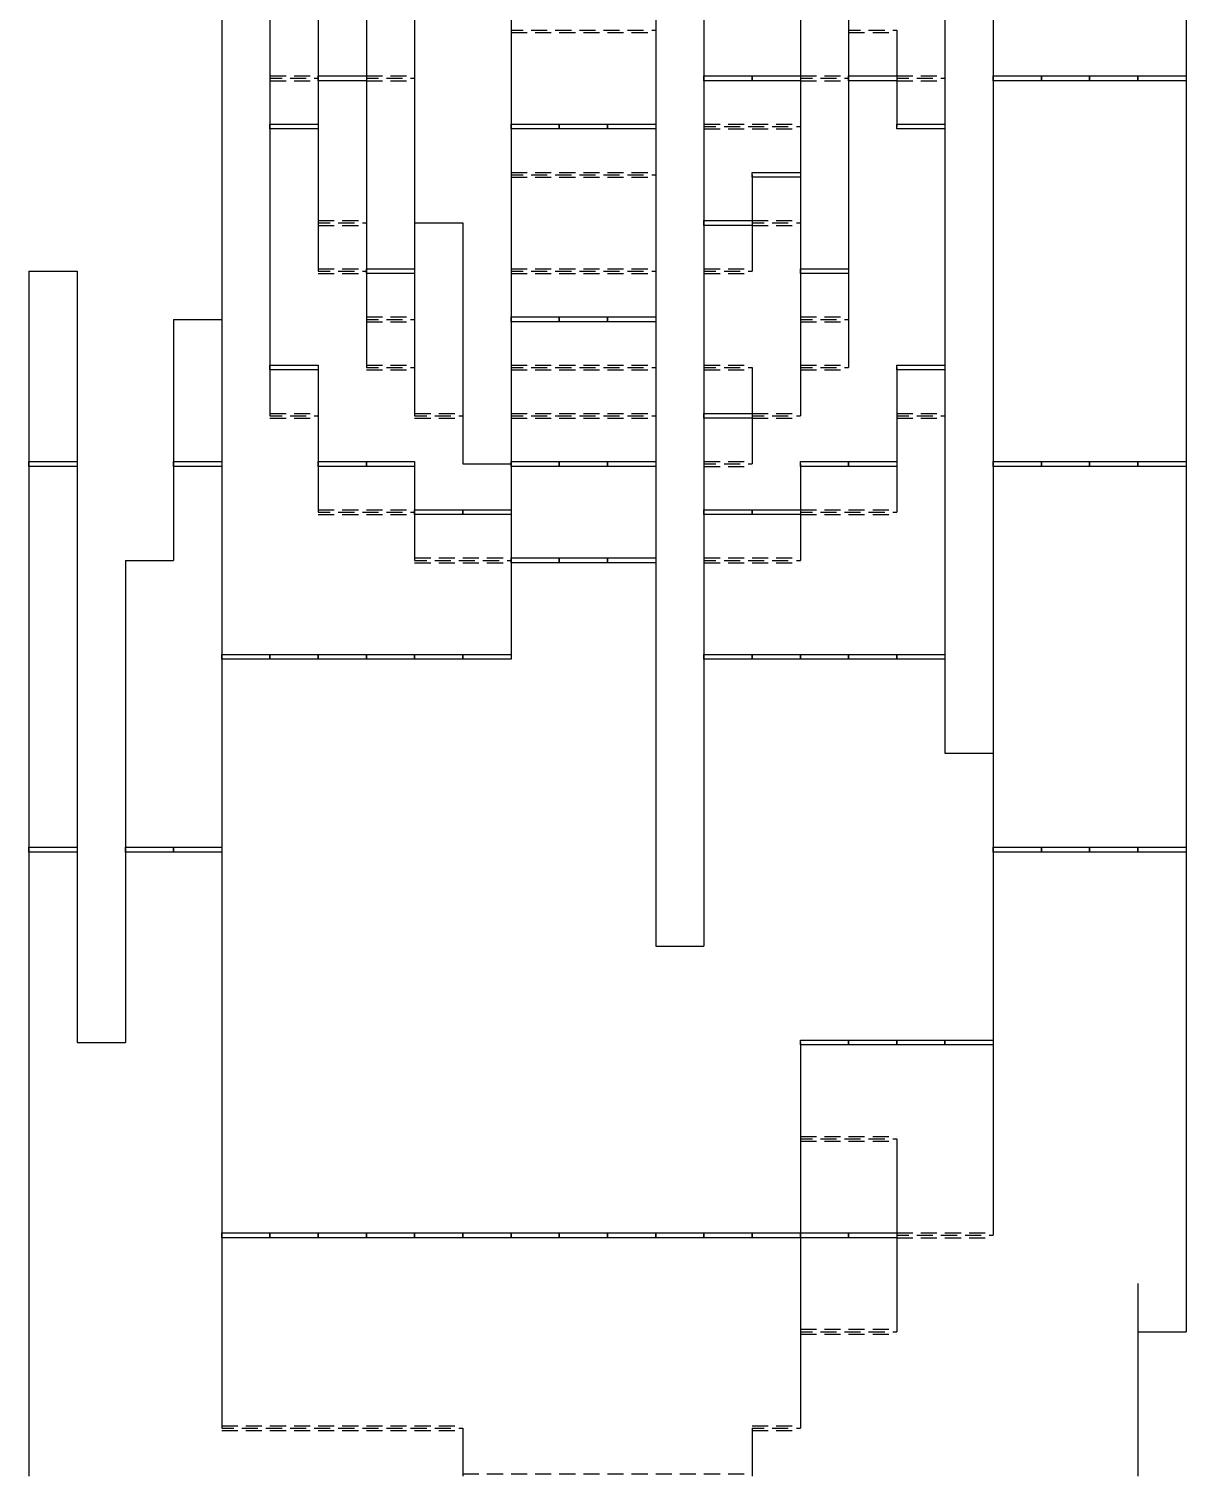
# Model space of a CAD drawing. Header units: millimetres. Extents: x 0 to 98, y 0 to 594.
# Drawn here: x 7 to 91.3, y 383.3 to 488.7 of the extents above; entities that cross this region are included whole.
import ezdxf

# ---------------------------------------------------------------- set-up
doc = ezdxf.new("R2010")
doc.units = ezdxf.units.MM
for name, color, linetype in [('CUT', 3, 'CONTINUOUS'), ('MOUNTAIN_FOLD', 1, 'CONTINUOUS'), ('VALLEY_FOLD', 5, 'CONTINUOUS')]:
    doc.layers.add(name, color=color, linetype=linetype)

msp = doc.modelspace()

# ---------------------------------------------------------------- linework, layer by layer
at = {"layer": 'CUT'}
for p, q in [((21.072, 492.096), (21.072, 488.584)), ((24.584, 492.096), (24.584, 488.584)), ((28.096, 492.096), (28.096, 488.584)), ((31.608, 492.096), (31.608, 488.584)), ((35.12, 492.096), (35.12, 488.584)), ((42.144, 492.096), (42.144, 488.584)), ((52.68, 492.096), (52.68, 488.584)), ((56.192, 492.096), (56.192, 488.584)), ((63.216, 492.096), (63.216, 488.584)), ((66.728, 492.096), (66.728, 488.584)), ((73.752, 492.096), (73.752, 488.584)), ((77.264, 492.096), (77.264, 488.584)), ((91.312, 492.096), (91.312, 488.584)), ((21.072, 488.584), (21.072, 485.072)), ((24.584, 488.584), (24.584, 485.072)), ((28.096, 488.584), (28.096, 485.072)), ((31.608, 488.584), (31.608, 485.072)), ((35.12, 488.584), (35.12, 485.072)), ((42.144, 488.584), (42.144, 485.072)), ((52.68, 488.584), (52.68, 485.072)), ((56.192, 488.584), (56.192, 485.072)), ((63.216, 488.584), (63.216, 485.072)), ((66.728, 488.584), (66.728, 485.072)), ((70.24, 488.584), (70.24, 485.072)), ((73.752, 488.584), (73.752, 485.072)), ((77.264, 488.584), (77.264, 485.072)), ((91.312, 488.584), (91.312, 485.072)), ((21.072, 485.072), (21.072, 481.56)), ((24.584, 485.072), (24.584, 481.56)), ((28.096, 485.072), (28.096, 481.56)), ((31.608, 485.072), (31.608, 481.56)), ((35.12, 485.072), (35.12, 481.56)), ((42.144, 485.072), (42.144, 481.56)), ((52.68, 485.072), (52.68, 481.56)), ((56.192, 485.072), (56.192, 481.56)), ((63.216, 485.072), (63.216, 481.56)), ((66.728, 485.072), (66.728, 481.56)), ((70.24, 485.072), (70.24, 481.56)), ((73.752, 485.072), (73.752, 481.56)), ((77.264, 485.072), (77.264, 481.56)), ((91.312, 485.072), (91.312, 481.56)), ((21.072, 481.56), (21.072, 478.048)), ((24.584, 481.56), (24.584, 478.048)), ((28.096, 481.56), (28.096, 478.048)), ((31.608, 481.56), (31.608, 478.048)), ((35.12, 481.56), (35.12, 478.048)), ((42.144, 481.56), (42.144, 478.048)), ((52.68, 481.56), (52.68, 478.048)), ((56.192, 481.56), (56.192, 478.048)), ((63.216, 481.56), (63.216, 478.048)), ((66.728, 481.56), (66.728, 478.048)), ((73.752, 481.56), (73.752, 478.048)), ((77.264, 481.56), (77.264, 478.048)), ((91.312, 481.56), (91.312, 478.048)), ((21.072, 478.048), (21.072, 474.536)), ((24.584, 478.048), (24.584, 474.536)), ((28.096, 478.048), (28.096, 474.536)), ((31.608, 478.048), (31.608, 474.536)), ((35.12, 478.048), (35.12, 474.536)), ((42.144, 478.048), (42.144, 474.536)), ((52.68, 478.048), (52.68, 474.536)), ((56.192, 478.048), (56.192, 474.536)), ((59.704, 478.048), (59.704, 474.536)), ((63.216, 478.048), (63.216, 474.536)), ((66.728, 478.048), (66.728, 474.536)), ((73.752, 478.048), (73.752, 474.536)), ((77.264, 478.048), (77.264, 474.536)), ((91.312, 478.048), (91.312, 474.536)), ((21.072, 474.536), (21.072, 471.024)), ((24.584, 474.536), (24.584, 471.024)), ((28.096, 474.536), (28.096, 471.024)), ((31.608, 474.536), (31.608, 471.024)), ((35.12, 474.536), (38.632, 474.536)), ((35.12, 474.536), (35.12, 471.024)), ((38.632, 474.536), (38.632, 471.024)), ((42.144, 474.536), (42.144, 471.024)), ((52.68, 474.536), (52.68, 471.024)), ((56.192, 474.536), (56.192, 471.024)), ((59.704, 474.536), (59.704, 471.024)), ((63.216, 474.536), (63.216, 471.024)), ((66.728, 474.536), (66.728, 471.024)), ((73.752, 474.536), (73.752, 471.024)), ((77.264, 474.536), (77.264, 471.024)), ((91.312, 474.536), (91.312, 471.024)), ((7.024, 471.024), (7.024, 467.512)), ((7.024, 471.024), (10.536, 471.024)), ((10.536, 471.024), (10.536, 467.512)), ((21.072, 471.024), (21.072, 467.512)), ((24.584, 471.024), (24.584, 467.512)), ((31.608, 471.024), (31.608, 467.512)), ((35.12, 471.024), (35.12, 467.512)), ((38.632, 471.024), (38.632, 467.512)), ((42.144, 471.024), (42.144, 467.512)), ((52.68, 471.024), (52.68, 467.512)), ((56.192, 471.024), (56.192, 467.512)), ((63.216, 471.024), (63.216, 467.512)), ((66.728, 471.024), (66.728, 467.512)), ((73.752, 471.024), (73.752, 467.512)), ((77.264, 471.024), (77.264, 467.512)), ((91.312, 471.024), (91.312, 467.512)), ((7.024, 467.512), (7.024, 464)), ((10.536, 467.512), (10.536, 464)), ((17.56, 467.512), (21.072, 467.512)), ((17.56, 467.512), (17.56, 464)), ((21.072, 467.512), (21.072, 464)), ((24.584, 467.512), (24.584, 464)), ((31.608, 467.512), (31.608, 464)), ((35.12, 467.512), (35.12, 464)), ((38.632, 467.512), (38.632, 464)), ((42.144, 467.512), (42.144, 464)), ((52.68, 467.512), (52.68, 464)), ((56.192, 467.512), (56.192, 464)), ((63.216, 467.512), (63.216, 464)), ((66.728, 467.512), (66.728, 464)), ((73.752, 467.512), (73.752, 464)), ((77.264, 467.512), (77.264, 464)), ((91.312, 467.512), (91.312, 464)), ((7.024, 464), (7.024, 460.488)), ((10.536, 464), (10.536, 460.488)), ((17.56, 464), (17.56, 460.488)), ((21.072, 464), (21.072, 460.488)), ((24.584, 464), (24.584, 460.488)), ((28.096, 464), (28.096, 460.488)), ((35.12, 464), (35.12, 460.488)), ((38.632, 464), (38.632, 460.488)), ((42.144, 464), (42.144, 460.488)), ((52.68, 464), (52.68, 460.488)), ((56.192, 464), (56.192, 460.488)), ((59.704, 464), (59.704, 460.488)), ((63.216, 464), (63.216, 460.488)), ((70.24, 464), (70.24, 460.488)), ((73.752, 464), (73.752, 460.488)), ((77.264, 464), (77.264, 460.488)), ((91.312, 464), (91.312, 460.488)), ((7.024, 460.488), (7.024, 456.976)), ((10.536, 460.488), (10.536, 456.976)), ((17.56, 460.488), (17.56, 456.976)), ((21.072, 460.488), (21.072, 456.976)), ((28.096, 460.488), (28.096, 456.976)), ((38.632, 460.488), (38.632, 456.976)), ((42.144, 460.488), (42.144, 456.976)), ((52.68, 460.488), (52.68, 456.976)), ((56.192, 460.488), (56.192, 456.976)), ((59.704, 460.488), (59.704, 456.976)), ((70.24, 460.488), (70.24, 456.976)), ((73.752, 460.488), (73.752, 456.976)), ((77.264, 460.488), (77.264, 456.976)), ((91.312, 460.488), (91.312, 456.976)), ((7.024, 456.976), (7.024, 453.464)), ((10.536, 456.976), (10.536, 453.464)), ((17.56, 456.976), (17.56, 453.464)), ((21.072, 456.976), (21.072, 453.464)), ((28.096, 456.976), (28.096, 453.464)), ((35.12, 456.976), (35.12, 453.464)), ((38.632, 456.976), (42.144, 456.976)), ((42.144, 456.976), (42.144, 453.464)), ((52.68, 456.976), (52.68, 453.464)), ((56.192, 456.976), (56.192, 453.464)), ((63.216, 456.976), (63.216, 453.464)), ((70.24, 456.976), (70.24, 453.464)), ((73.752, 456.976), (73.752, 453.464)), ((77.264, 456.976), (77.264, 453.464)), ((91.312, 456.976), (91.312, 453.464)), ((7.024, 453.464), (7.024, 449.952)), ((10.536, 453.464), (10.536, 449.952)), ((17.56, 453.464), (17.56, 449.952)), ((21.072, 453.464), (21.072, 449.952)), ((35.12, 453.464), (35.12, 449.952)), ((42.144, 453.464), (42.144, 449.952)), ((52.68, 453.464), (52.68, 449.952)), ((56.192, 453.464), (56.192, 449.952)), ((63.216, 453.464), (63.216, 449.952)), ((73.752, 453.464), (73.752, 449.952)), ((77.264, 453.464), (77.264, 449.952)), ((91.312, 453.464), (91.312, 449.952)), ((7.024, 449.952), (7.024, 446.44)), ((10.536, 449.952), (10.536, 446.44)), ((14.048, 449.952), (17.56, 449.952)), ((14.048, 449.952), (14.048, 446.44)), ((21.072, 449.952), (21.072, 446.44)), ((42.144, 449.952), (42.144, 446.44)), ((52.68, 449.952), (52.68, 446.44)), ((56.192, 449.952), (56.192, 446.44)), ((73.752, 449.952), (73.752, 446.44)), ((77.264, 449.952), (77.264, 446.44)), ((91.312, 449.952), (91.312, 446.44)), ((7.024, 446.44), (7.024, 442.928)), ((10.536, 446.44), (10.536, 442.928)), ((14.048, 446.44), (14.048, 442.928)), ((21.072, 446.44), (21.072, 442.928)), ((42.144, 446.44), (42.144, 442.928)), ((52.68, 446.44), (52.68, 442.928)), ((56.192, 446.44), (56.192, 442.928)), ((73.752, 446.44), (73.752, 442.928)), ((77.264, 446.44), (77.264, 442.928)), ((91.312, 446.44), (91.312, 442.928)), ((7.024, 442.928), (7.024, 439.416)), ((10.536, 442.928), (10.536, 439.416)), ((14.048, 442.928), (14.048, 439.416)), ((21.072, 442.928), (21.072, 439.416)), ((52.68, 442.928), (52.68, 439.416)), ((56.192, 442.928), (56.192, 439.416)), ((73.752, 442.928), (73.752, 439.416)), ((77.264, 442.928), (77.264, 439.416)), ((91.312, 442.928), (91.312, 439.416)), ((7.024, 439.416), (7.024, 435.904)), ((10.536, 439.416), (10.536, 435.904)), ((14.048, 439.416), (14.048, 435.904)), ((21.072, 439.416), (21.072, 435.904)), ((52.68, 439.416), (52.68, 435.904)), ((56.192, 439.416), (56.192, 435.904)), ((73.752, 439.416), (73.752, 435.904)), ((77.264, 439.416), (77.264, 435.904)), ((91.312, 439.416), (91.312, 435.904)), ((7.024, 435.904), (7.024, 432.392)), ((10.536, 435.904), (10.536, 432.392)), ((14.048, 435.904), (14.048, 432.392)), ((21.072, 435.904), (21.072, 432.392)), ((52.68, 435.904), (52.68, 432.392)), ((56.192, 435.904), (56.192, 432.392)), ((73.752, 435.904), (77.264, 435.904)), ((77.264, 435.904), (77.264, 432.392)), ((91.312, 435.904), (91.312, 432.392)), ((7.024, 432.392), (7.024, 428.88)), ((10.536, 432.392), (10.536, 428.88)), ((14.048, 432.392), (14.048, 428.88)), ((21.072, 432.392), (21.072, 428.88)), ((52.68, 432.392), (52.68, 428.88)), ((56.192, 432.392), (56.192, 428.88)), ((77.264, 432.392), (77.264, 428.88)), ((91.312, 432.392), (91.312, 428.88)), ((7.024, 428.88), (7.024, 425.368)), ((10.536, 428.88), (10.536, 425.368)), ((14.048, 428.88), (14.048, 425.368)), ((21.072, 428.88), (21.072, 425.368)), ((52.68, 428.88), (52.68, 425.368)), ((56.192, 428.88), (56.192, 425.368)), ((77.264, 428.88), (77.264, 425.368)), ((91.312, 428.88), (91.312, 425.368)), ((7.024, 425.368), (7.024, 421.856)), ((10.536, 425.368), (10.536, 421.856)), ((14.048, 425.368), (14.048, 421.856)), ((21.072, 425.368), (21.072, 421.856)), ((52.68, 425.368), (52.68, 421.856)), ((56.192, 425.368), (56.192, 421.856)), ((77.264, 425.368), (77.264, 421.856)), ((91.312, 425.368), (91.312, 421.856)), ((7.024, 421.856), (7.024, 418.344)), ((10.536, 421.856), (10.536, 418.344)), ((14.048, 421.856), (14.048, 418.344)), ((21.072, 421.856), (21.072, 418.344)), ((52.68, 421.856), (56.192, 421.856)), ((77.264, 421.856), (77.264, 418.344)), ((91.312, 421.856), (91.312, 418.344)), ((7.024, 418.344), (7.024, 414.832)), ((10.536, 418.344), (10.536, 414.832)), ((14.048, 418.344), (14.048, 414.832)), ((21.072, 418.344), (21.072, 414.832)), ((77.264, 418.344), (77.264, 414.832)), ((91.312, 418.344), (91.312, 414.832)), ((7.024, 414.832), (7.024, 411.32)), ((10.536, 414.832), (14.048, 414.832)), ((21.072, 414.832), (21.072, 411.32)), ((63.216, 414.832), (63.216, 411.32)), ((77.264, 414.832), (77.264, 411.32)), ((91.312, 414.832), (91.312, 411.32)), ((7.024, 411.32), (7.024, 407.808)), ((21.072, 411.32), (21.072, 407.808)), ((63.216, 411.32), (63.216, 407.808)), ((77.264, 411.32), (77.264, 407.808)), ((91.312, 411.32), (91.312, 407.808)), ((7.024, 407.808), (7.024, 404.296)), ((21.072, 407.808), (21.072, 404.296)), ((63.216, 407.808), (63.216, 404.296)), ((70.24, 407.808), (70.24, 404.296)), ((77.264, 407.808), (77.264, 404.296)), ((91.312, 407.808), (91.312, 404.296)), ((7.024, 404.296), (7.024, 400.784)), ((21.072, 404.296), (21.072, 400.784)), ((63.216, 404.296), (63.216, 400.784)), ((70.24, 404.296), (70.24, 400.784)), ((77.264, 404.296), (77.264, 400.784)), ((91.312, 404.296), (91.312, 400.784)), ((7.024, 400.784), (7.024, 397.272)), ((21.072, 400.784), (21.072, 397.272)), ((63.216, 400.784), (63.216, 397.272)), ((70.24, 400.784), (70.24, 397.272)), ((91.312, 400.784), (91.312, 397.272)), ((7.024, 397.272), (7.024, 393.76)), ((21.072, 397.272), (21.072, 393.76)), ((63.216, 397.272), (63.216, 393.76)), ((70.24, 397.272), (70.24, 393.76)), ((87.8, 397.272), (87.8, 393.76)), ((91.312, 397.272), (91.312, 393.76)), ((7.024, 393.76), (7.024, 390.248)), ((21.072, 393.76), (21.072, 390.248)), ((63.216, 393.76), (63.216, 390.248)), ((87.8, 393.76), (87.8, 390.248)), ((87.8, 393.76), (91.312, 393.76)), ((7.024, 390.248), (7.024, 386.736)), ((21.072, 390.248), (21.072, 386.736)), ((63.216, 390.248), (63.216, 386.736)), ((87.8, 390.248), (87.8, 386.736)), ((7.024, 386.736), (7.024, 383.224)), ((38.632, 386.736), (38.632, 383.224)), ((59.704, 386.736), (59.704, 383.224)), ((87.8, 386.736), (87.8, 383.224))]:
    msp.add_line(p, q, dxfattribs=at)
at = {"layer": 'MOUNTAIN_FOLD'}
for points in [[(28.096, 485.2476), (31.608, 485.2476), (31.608, 484.8964), (28.096, 484.8964)], [(56.192, 485.2476), (59.704, 485.2476), (59.704, 484.8964), (56.192, 484.8964)], [(59.704, 485.2476), (63.216, 485.2476), (63.216, 484.8964), (59.704, 484.8964)], [(66.728, 485.2476), (70.24, 485.2476), (70.24, 484.8964), (66.728, 484.8964)], [(77.264, 485.2476), (80.776, 485.2476), (80.776, 484.8964), (77.264, 484.8964)], [(80.776, 485.2476), (84.288, 485.2476), (84.288, 484.8964), (80.776, 484.8964)], [(84.288, 485.2476), (87.8, 485.2476), (87.8, 484.8964), (84.288, 484.8964)], [(87.8, 485.2476), (91.312, 485.2476), (91.312, 484.8964), (87.8, 484.8964)], [(24.584, 481.7356), (28.096, 481.7356), (28.096, 481.3844), (24.584, 481.3844)], [(42.144, 481.7356), (45.656, 481.7356), (45.656, 481.3844), (42.144, 481.3844)], [(45.656, 481.7356), (49.168, 481.7356), (49.168, 481.3844), (45.656, 481.3844)], [(49.168, 481.7356), (52.68, 481.7356), (52.68, 481.3844), (49.168, 481.3844)], [(70.24, 481.7356), (73.752, 481.7356), (73.752, 481.3844), (70.24, 481.3844)], [(59.704, 478.2236), (63.216, 478.2236), (63.216, 477.8724), (59.704, 477.8724)], [(56.192, 474.7116), (59.704, 474.7116), (59.704, 474.3604), (56.192, 474.3604)], [(31.608, 471.1996), (35.12, 471.1996), (35.12, 470.8484), (31.608, 470.8484)], [(63.216, 471.1996), (66.728, 471.1996), (66.728, 470.8484), (63.216, 470.8484)], [(42.144, 467.6876), (45.656, 467.6876), (45.656, 467.3364), (42.144, 467.3364)], [(45.656, 467.6876), (49.168, 467.6876), (49.168, 467.3364), (45.656, 467.3364)], [(49.168, 467.6876), (52.68, 467.6876), (52.68, 467.3364), (49.168, 467.3364)], [(24.584, 464.1756), (28.096, 464.1756), (28.096, 463.8244), (24.584, 463.8244)], [(70.24, 464.1756), (73.752, 464.1756), (73.752, 463.8244), (70.24, 463.8244)], [(56.192, 460.6636), (59.704, 460.6636), (59.704, 460.3124), (56.192, 460.3124)], [(7.024, 457.1516), (10.536, 457.1516), (10.536, 456.8004), (7.024, 456.8004)], [(17.56, 457.1516), (21.072, 457.1516), (21.072, 456.8004), (17.56, 456.8004)], [(28.096, 457.1516), (31.608, 457.1516), (31.608, 456.8004), (28.096, 456.8004)], [(31.608, 457.1516), (35.12, 457.1516), (35.12, 456.8004), (31.608, 456.8004)], [(42.144, 457.1516), (45.656, 457.1516), (45.656, 456.8004), (42.144, 456.8004)], [(45.656, 457.1516), (49.168, 457.1516), (49.168, 456.8004), (45.656, 456.8004)], [(49.168, 457.1516), (52.68, 457.1516), (52.68, 456.8004), (49.168, 456.8004)], [(63.216, 457.1516), (66.728, 457.1516), (66.728, 456.8004), (63.216, 456.8004)], [(66.728, 457.1516), (70.24, 457.1516), (70.24, 456.8004), (66.728, 456.8004)], [(77.264, 457.1516), (80.776, 457.1516), (80.776, 456.8004), (77.264, 456.8004)], [(80.776, 457.1516), (84.288, 457.1516), (84.288, 456.8004), (80.776, 456.8004)], [(84.288, 457.1516), (87.8, 457.1516), (87.8, 456.8004), (84.288, 456.8004)], [(87.8, 457.1516), (91.312, 457.1516), (91.312, 456.8004), (87.8, 456.8004)], [(35.12, 453.6396), (38.632, 453.6396), (38.632, 453.2884), (35.12, 453.2884)], [(38.632, 453.6396), (42.144, 453.6396), (42.144, 453.2884), (38.632, 453.2884)], [(56.192, 453.6396), (59.704, 453.6396), (59.704, 453.2884), (56.192, 453.2884)], [(59.704, 453.6396), (63.216, 453.6396), (63.216, 453.2884), (59.704, 453.2884)], [(42.144, 450.1276), (45.656, 450.1276), (45.656, 449.7764), (42.144, 449.7764)], [(45.656, 450.1276), (49.168, 450.1276), (49.168, 449.7764), (45.656, 449.7764)], [(49.168, 450.1276), (52.68, 450.1276), (52.68, 449.7764), (49.168, 449.7764)], [(21.072, 443.1036), (24.584, 443.1036), (24.584, 442.7524), (21.072, 442.7524)], [(24.584, 443.1036), (28.096, 443.1036), (28.096, 442.7524), (24.584, 442.7524)], [(28.096, 443.1036), (31.608, 443.1036), (31.608, 442.7524), (28.096, 442.7524)], [(31.608, 443.1036), (35.12, 443.1036), (35.12, 442.7524), (31.608, 442.7524)], [(35.12, 443.1036), (38.632, 443.1036), (38.632, 442.7524), (35.12, 442.7524)], [(38.632, 443.1036), (42.144, 443.1036), (42.144, 442.7524), (38.632, 442.7524)], [(56.192, 443.1036), (59.704, 443.1036), (59.704, 442.7524), (56.192, 442.7524)], [(59.704, 443.1036), (63.216, 443.1036), (63.216, 442.7524), (59.704, 442.7524)], [(63.216, 443.1036), (66.728, 443.1036), (66.728, 442.7524), (63.216, 442.7524)], [(66.728, 443.1036), (70.24, 443.1036), (70.24, 442.7524), (66.728, 442.7524)], [(70.24, 443.1036), (73.752, 443.1036), (73.752, 442.7524), (70.24, 442.7524)], [(7.024, 429.0556), (10.536, 429.0556), (10.536, 428.7044), (7.024, 428.7044)], [(14.048, 429.0556), (17.56, 429.0556), (17.56, 428.7044), (14.048, 428.7044)], [(17.56, 429.0556), (21.072, 429.0556), (21.072, 428.7044), (17.56, 428.7044)], [(77.264, 429.0556), (80.776, 429.0556), (80.776, 428.7044), (77.264, 428.7044)], [(80.776, 429.0556), (84.288, 429.0556), (84.288, 428.7044), (80.776, 428.7044)], [(84.288, 429.0556), (87.8, 429.0556), (87.8, 428.7044), (84.288, 428.7044)], [(87.8, 429.0556), (91.312, 429.0556), (91.312, 428.7044), (87.8, 428.7044)], [(63.216, 415.0076), (66.728, 415.0076), (66.728, 414.6564), (63.216, 414.6564)], [(66.728, 415.0076), (70.24, 415.0076), (70.24, 414.6564), (66.728, 414.6564)], [(70.24, 415.0076), (73.752, 415.0076), (73.752, 414.6564), (70.24, 414.6564)], [(73.752, 415.0076), (77.264, 415.0076), (77.264, 414.6564), (73.752, 414.6564)], [(21.072, 400.9596), (24.584, 400.9596), (24.584, 400.6084), (21.072, 400.6084)], [(24.584, 400.9596), (28.096, 400.9596), (28.096, 400.6084), (24.584, 400.6084)], [(28.096, 400.9596), (31.608, 400.9596), (31.608, 400.6084), (28.096, 400.6084)], [(31.608, 400.9596), (35.12, 400.9596), (35.12, 400.6084), (31.608, 400.6084)], [(35.12, 400.9596), (38.632, 400.9596), (38.632, 400.6084), (35.12, 400.6084)], [(38.632, 400.9596), (42.144, 400.9596), (42.144, 400.6084), (38.632, 400.6084)], [(42.144, 400.9596), (45.656, 400.9596), (45.656, 400.6084), (42.144, 400.6084)], [(45.656, 400.9596), (49.168, 400.9596), (49.168, 400.6084), (45.656, 400.6084)], [(49.168, 400.9596), (52.68, 400.9596), (52.68, 400.6084), (49.168, 400.6084)], [(52.68, 400.9596), (56.192, 400.9596), (56.192, 400.6084), (52.68, 400.6084)], [(56.192, 400.9596), (59.704, 400.9596), (59.704, 400.6084), (56.192, 400.6084)], [(59.704, 400.9596), (63.216, 400.9596), (63.216, 400.6084), (59.704, 400.6084)], [(63.216, 400.9596), (66.728, 400.9596), (66.728, 400.6084), (63.216, 400.6084)], [(66.728, 400.9596), (70.24, 400.9596), (70.24, 400.6084), (66.728, 400.6084)]]:
    msp.add_lwpolyline(points, close=True, dxfattribs=at)
at = {"layer": 'VALLEY_FOLD'}
for p, q in [((42.144, 488.584), (43.022, 488.584)), ((42.144, 488.4084), (43.3147, 488.4084)), ((43.6073, 488.584), (44.778, 488.584)), ((43.9, 488.4084), (45.0707, 488.4084)), ((45.3633, 488.584), (45.656, 488.584)), ((45.656, 488.584), (46.534, 488.584)), ((45.656, 488.4084), (45.656, 488.4084)), ((45.656, 488.4084), (46.8267, 488.4084)), ((47.1193, 488.584), (48.29, 488.584)), ((47.412, 488.4084), (48.5827, 488.4084)), ((48.8753, 488.584), (49.168, 488.584)), ((49.168, 488.584), (50.046, 488.584)), ((49.168, 488.4084), (49.168, 488.4084)), ((49.168, 488.4084), (50.3387, 488.4084)), ((50.6313, 488.584), (51.802, 488.584)), ((50.924, 488.4084), (52.0947, 488.4084)), ((52.3873, 488.584), (52.68, 488.584)), ((52.68, 488.4084), (52.68, 488.4084)), ((66.728, 488.584), (67.606, 488.584)), ((66.728, 488.4084), (67.8987, 488.4084)), ((68.1913, 488.584), (69.362, 488.584)), ((68.484, 488.4084), (69.6547, 488.4084)), ((69.9473, 488.584), (70.24, 488.584)), ((70.24, 488.4084), (70.24, 488.4084)), ((24.584, 485.2476), (25.7547, 485.2476)), ((24.584, 485.072), (25.462, 485.072)), ((24.584, 484.8964), (25.7547, 484.8964)), ((26.0473, 485.072), (27.218, 485.072)), ((26.34, 485.2476), (27.5107, 485.2476)), ((26.34, 484.8964), (27.5107, 484.8964)), ((27.8033, 485.072), (28.096, 485.072)), ((28.096, 485.2476), (28.096, 485.2476)), ((28.096, 484.8964), (28.096, 484.8964)), ((31.608, 485.2476), (32.7787, 485.2476)), ((31.608, 485.072), (32.486, 485.072)), ((31.608, 484.8964), (32.7787, 484.8964)), ((33.0713, 485.072), (34.242, 485.072)), ((33.364, 485.2476), (34.5347, 485.2476)), ((33.364, 484.8964), (34.5347, 484.8964)), ((34.8273, 485.072), (35.12, 485.072)), ((63.216, 485.2476), (64.3867, 485.2476)), ((63.216, 485.072), (64.094, 485.072)), ((63.216, 484.8964), (64.3867, 484.8964)), ((64.6793, 485.072), (65.85, 485.072)), ((64.972, 485.2476), (66.1427, 485.2476)), ((64.972, 484.8964), (66.1427, 484.8964)), ((66.4353, 485.072), (66.728, 485.072)), ((70.24, 485.2476), (71.4107, 485.2476)), ((70.24, 485.072), (71.118, 485.072)), ((70.24, 484.8964), (71.4107, 484.8964)), ((71.7033, 485.072), (72.874, 485.072)), ((71.996, 485.2476), (73.1667, 485.2476)), ((71.996, 484.8964), (73.1667, 484.8964)), ((73.4593, 485.072), (73.752, 485.072)), ((73.752, 485.2476), (73.752, 485.2476)), ((73.752, 484.8964), (73.752, 484.8964)), ((56.192, 481.7356), (57.3627, 481.7356)), ((56.192, 481.56), (57.07, 481.56)), ((57.6553, 481.56), (58.826, 481.56)), ((57.948, 481.7356), (59.1187, 481.7356)), ((59.4113, 481.56), (59.704, 481.56)), ((59.704, 481.7356), (60.8747, 481.7356)), ((59.704, 481.7356), (59.704, 481.7356)), ((59.704, 481.56), (60.582, 481.56)), ((61.1673, 481.56), (62.338, 481.56)), ((61.46, 481.7356), (62.6307, 481.7356)), ((62.9233, 481.56), (63.216, 481.56)), ((63.216, 481.7356), (63.216, 481.7356)), ((56.192, 481.3844), (57.3627, 481.3844)), ((57.948, 481.3844), (59.1187, 481.3844)), ((59.704, 481.3844), (59.704, 481.3844)), ((59.704, 481.3844), (60.8747, 481.3844)), ((61.46, 481.3844), (62.6307, 481.3844)), ((63.216, 481.3844), (63.216, 481.3844)), ((42.144, 478.2236), (43.3147, 478.2236)), ((42.144, 478.048), (43.022, 478.048)), ((42.144, 477.8724), (43.3147, 477.8724)), ((43.6073, 478.048), (44.778, 478.048)), ((43.9, 478.2236), (45.0707, 478.2236)), ((43.9, 477.8724), (45.0707, 477.8724)), ((45.3633, 478.048), (45.656, 478.048)), ((45.656, 478.2236), (46.8267, 478.2236)), ((45.656, 478.2236), (45.656, 478.2236)), ((45.656, 478.048), (46.534, 478.048)), ((45.656, 477.8724), (46.8267, 477.8724)), ((45.656, 477.8724), (45.656, 477.8724)), ((47.1193, 478.048), (48.29, 478.048)), ((47.412, 478.2236), (48.5827, 478.2236)), ((47.412, 477.8724), (48.5827, 477.8724)), ((48.8753, 478.048), (49.168, 478.048)), ((49.168, 478.2236), (49.168, 478.2236)), ((49.168, 478.2236), (50.3387, 478.2236)), ((49.168, 478.048), (50.046, 478.048)), ((49.168, 477.8724), (49.168, 477.8724)), ((49.168, 477.8724), (50.3387, 477.8724)), ((50.6313, 478.048), (51.802, 478.048)), ((50.924, 478.2236), (52.0947, 478.2236)), ((50.924, 477.8724), (52.0947, 477.8724)), ((52.3873, 478.048), (52.68, 478.048)), ((52.68, 478.2236), (52.68, 478.2236)), ((52.68, 477.8724), (52.68, 477.8724)), ((28.096, 474.7116), (29.2667, 474.7116)), ((28.096, 474.536), (28.974, 474.536)), ((28.096, 474.3604), (29.2667, 474.3604)), ((29.5593, 474.536), (30.73, 474.536)), ((29.852, 474.7116), (31.0227, 474.7116)), ((29.852, 474.3604), (31.0227, 474.3604)), ((31.3153, 474.536), (31.608, 474.536)), ((31.608, 474.7116), (31.608, 474.7116)), ((31.608, 474.3604), (31.608, 474.3604)), ((59.704, 474.7116), (60.8747, 474.7116)), ((59.704, 474.536), (60.582, 474.536)), ((59.704, 474.3604), (60.8747, 474.3604)), ((61.1673, 474.536), (62.338, 474.536)), ((61.46, 474.7116), (62.6307, 474.7116)), ((61.46, 474.3604), (62.6307, 474.3604)), ((62.9233, 474.536), (63.216, 474.536)), ((63.216, 474.7116), (63.216, 474.7116)), ((63.216, 474.3604), (63.216, 474.3604)), ((28.096, 471.1996), (29.2667, 471.1996)), ((28.096, 471.024), (28.974, 471.024)), ((29.5593, 471.024), (30.73, 471.024)), ((29.852, 471.1996), (31.0227, 471.1996)), ((31.3153, 471.024), (31.608, 471.024)), ((31.608, 471.1996), (31.608, 471.1996)), ((42.144, 471.1996), (43.3147, 471.1996)), ((42.144, 471.024), (43.022, 471.024)), ((43.6073, 471.024), (44.778, 471.024)), ((43.9, 471.1996), (45.0707, 471.1996)), ((45.3633, 471.024), (45.656, 471.024)), ((45.656, 471.1996), (46.8267, 471.1996)), ((45.656, 471.1996), (45.656, 471.1996)), ((45.656, 471.024), (46.534, 471.024)), ((47.1193, 471.024), (48.29, 471.024)), ((47.412, 471.1996), (48.5827, 471.1996)), ((48.8753, 471.024), (49.168, 471.024)), ((49.168, 471.1996), (49.168, 471.1996)), ((49.168, 471.1996), (50.3387, 471.1996)), ((49.168, 471.024), (50.046, 471.024)), ((50.6313, 471.024), (51.802, 471.024)), ((50.924, 471.1996), (52.0947, 471.1996)), ((52.3873, 471.024), (52.68, 471.024)), ((52.68, 471.1996), (52.68, 471.1996)), ((56.192, 471.1996), (57.3627, 471.1996)), ((56.192, 471.024), (57.07, 471.024)), ((57.6553, 471.024), (58.826, 471.024)), ((57.948, 471.1996), (59.1187, 471.1996)), ((59.4113, 471.024), (59.704, 471.024)), ((59.704, 471.1996), (59.704, 471.1996)), ((28.096, 470.8484), (29.2667, 470.8484)), ((29.852, 470.8484), (31.0227, 470.8484)), ((31.608, 470.8484), (31.608, 470.8484)), ((42.144, 470.8484), (43.3147, 470.8484)), ((43.9, 470.8484), (45.0707, 470.8484)), ((45.656, 470.8484), (46.8267, 470.8484)), ((45.656, 470.8484), (45.656, 470.8484)), ((47.412, 470.8484), (48.5827, 470.8484)), ((49.168, 470.8484), (50.3387, 470.8484)), ((49.168, 470.8484), (49.168, 470.8484)), ((50.924, 470.8484), (52.0947, 470.8484)), ((52.68, 470.8484), (52.68, 470.8484)), ((56.192, 470.8484), (57.3627, 470.8484)), ((57.948, 470.8484), (59.1187, 470.8484)), ((59.704, 470.8484), (59.704, 470.8484)), ((31.608, 467.6876), (32.7787, 467.6876)), ((31.608, 467.512), (32.486, 467.512)), ((31.608, 467.3364), (32.7787, 467.3364)), ((33.0713, 467.512), (34.242, 467.512)), ((33.364, 467.6876), (34.5347, 467.6876)), ((33.364, 467.3364), (34.5347, 467.3364)), ((34.8273, 467.512), (35.12, 467.512)), ((63.216, 467.6876), (64.3867, 467.6876)), ((63.216, 467.512), (64.094, 467.512)), ((63.216, 467.3364), (64.3867, 467.3364)), ((64.6793, 467.512), (65.85, 467.512)), ((64.972, 467.6876), (66.1427, 467.6876)), ((64.972, 467.3364), (66.1427, 467.3364)), ((66.4353, 467.512), (66.728, 467.512)), ((31.608, 464.1756), (32.7787, 464.1756)), ((31.608, 464), (32.486, 464)), ((31.608, 463.8244), (32.7787, 463.8244)), ((33.0713, 464), (34.242, 464)), ((33.364, 464.1756), (34.5347, 464.1756)), ((33.364, 463.8244), (34.5347, 463.8244)), ((34.8273, 464), (35.12, 464)), ((42.144, 464.1756), (43.3147, 464.1756)), ((42.144, 464), (43.022, 464)), ((42.144, 463.8244), (43.3147, 463.8244)), ((43.6073, 464), (44.778, 464)), ((43.9, 464.1756), (45.0707, 464.1756)), ((43.9, 463.8244), (45.0707, 463.8244)), ((45.3633, 464), (45.656, 464)), ((45.656, 464.1756), (46.8267, 464.1756)), ((45.656, 464.1756), (45.656, 464.1756)), ((45.656, 464), (46.534, 464)), ((45.656, 463.8244), (45.656, 463.8244)), ((45.656, 463.8244), (46.8267, 463.8244)), ((47.1193, 464), (48.29, 464)), ((47.412, 464.1756), (48.5827, 464.1756)), ((47.412, 463.8244), (48.5827, 463.8244)), ((48.8753, 464), (49.168, 464)), ((49.168, 464.1756), (49.168, 464.1756)), ((49.168, 464.1756), (50.3387, 464.1756)), ((49.168, 464), (50.046, 464)), ((49.168, 463.8244), (50.3387, 463.8244)), ((49.168, 463.8244), (49.168, 463.8244)), ((50.6313, 464), (51.802, 464)), ((50.924, 464.1756), (52.0947, 464.1756)), ((50.924, 463.8244), (52.0947, 463.8244)), ((52.3873, 464), (52.68, 464)), ((52.68, 464.1756), (52.68, 464.1756)), ((52.68, 463.8244), (52.68, 463.8244)), ((56.192, 464.1756), (57.3627, 464.1756)), ((56.192, 464), (57.07, 464)), ((56.192, 463.8244), (57.3627, 463.8244)), ((57.6553, 464), (58.826, 464)), ((57.948, 464.1756), (59.1187, 464.1756)), ((57.948, 463.8244), (59.1187, 463.8244)), ((59.4113, 464), (59.704, 464)), ((59.704, 464.1756), (59.704, 464.1756)), ((59.704, 463.8244), (59.704, 463.8244)), ((63.216, 464.1756), (64.3867, 464.1756)), ((63.216, 464), (64.094, 464)), ((63.216, 463.8244), (64.3867, 463.8244)), ((64.6793, 464), (65.85, 464)), ((64.972, 464.1756), (66.1427, 464.1756)), ((64.972, 463.8244), (66.1427, 463.8244)), ((66.4353, 464), (66.728, 464)), ((24.584, 460.6636), (25.7547, 460.6636)), ((24.584, 460.488), (25.462, 460.488)), ((26.0473, 460.488), (27.218, 460.488)), ((26.34, 460.6636), (27.5107, 460.6636)), ((27.8033, 460.488), (28.096, 460.488)), ((28.096, 460.6636), (28.096, 460.6636)), ((35.12, 460.6636), (36.2907, 460.6636)), ((35.12, 460.488), (35.998, 460.488)), ((36.5833, 460.488), (37.754, 460.488)), ((36.876, 460.6636), (38.0467, 460.6636)), ((38.3393, 460.488), (38.632, 460.488)), ((38.632, 460.6636), (38.632, 460.6636)), ((42.144, 460.6636), (43.3147, 460.6636)), ((42.144, 460.488), (43.022, 460.488)), ((43.6073, 460.488), (44.778, 460.488)), ((43.9, 460.6636), (45.0707, 460.6636)), ((45.3633, 460.488), (45.656, 460.488)), ((45.656, 460.6636), (46.8267, 460.6636)), ((45.656, 460.6636), (45.656, 460.6636)), ((45.656, 460.488), (46.534, 460.488)), ((47.1193, 460.488), (48.29, 460.488)), ((47.412, 460.6636), (48.5827, 460.6636)), ((48.8753, 460.488), (49.168, 460.488)), ((49.168, 460.6636), (50.3387, 460.6636)), ((49.168, 460.6636), (49.168, 460.6636)), ((49.168, 460.488), (50.046, 460.488)), ((50.6313, 460.488), (51.802, 460.488)), ((50.924, 460.6636), (52.0947, 460.6636)), ((52.3873, 460.488), (52.68, 460.488)), ((52.68, 460.6636), (52.68, 460.6636)), ((59.704, 460.6636), (60.8747, 460.6636)), ((59.704, 460.488), (60.582, 460.488)), ((61.1673, 460.488), (62.338, 460.488)), ((61.46, 460.6636), (62.6307, 460.6636)), ((62.9233, 460.488), (63.216, 460.488)), ((63.216, 460.6636), (63.216, 460.6636)), ((70.24, 460.6636), (71.4107, 460.6636)), ((70.24, 460.488), (71.118, 460.488)), ((71.7033, 460.488), (72.874, 460.488)), ((71.996, 460.6636), (73.1667, 460.6636)), ((73.4593, 460.488), (73.752, 460.488)), ((73.752, 460.6636), (73.752, 460.6636)), ((24.584, 460.3124), (25.7547, 460.3124)), ((26.34, 460.3124), (27.5107, 460.3124)), ((28.096, 460.3124), (28.096, 460.3124)), ((35.12, 460.3124), (36.2907, 460.3124)), ((36.876, 460.3124), (38.0467, 460.3124)), ((38.632, 460.3124), (38.632, 460.3124)), ((42.144, 460.3124), (43.3147, 460.3124)), ((43.9, 460.3124), (45.0707, 460.3124)), ((45.656, 460.3124), (46.8267, 460.3124)), ((45.656, 460.3124), (45.656, 460.3124)), ((47.412, 460.3124), (48.5827, 460.3124)), ((49.168, 460.3124), (49.168, 460.3124)), ((49.168, 460.3124), (50.3387, 460.3124)), ((50.924, 460.3124), (52.0947, 460.3124)), ((52.68, 460.3124), (52.68, 460.3124)), ((59.704, 460.3124), (60.8747, 460.3124)), ((61.46, 460.3124), (62.6307, 460.3124)), ((63.216, 460.3124), (63.216, 460.3124)), ((70.24, 460.3124), (71.4107, 460.3124)), ((71.996, 460.3124), (73.1667, 460.3124)), ((73.752, 460.3124), (73.752, 460.3124)), ((56.192, 457.1516), (57.3627, 457.1516)), ((56.192, 456.976), (57.07, 456.976)), ((56.192, 456.8004), (57.3627, 456.8004)), ((57.6553, 456.976), (58.826, 456.976)), ((57.948, 457.1516), (59.1187, 457.1516)), ((57.948, 456.8004), (59.1187, 456.8004)), ((59.4113, 456.976), (59.704, 456.976)), ((59.704, 457.1516), (59.704, 457.1516)), ((59.704, 456.8004), (59.704, 456.8004)), ((28.096, 453.6396), (29.2667, 453.6396)), ((28.096, 453.464), (28.974, 453.464)), ((28.096, 453.2884), (29.2667, 453.2884)), ((29.5593, 453.464), (30.73, 453.464)), ((29.852, 453.6396), (31.0227, 453.6396)), ((29.852, 453.2884), (31.0227, 453.2884)), ((31.3153, 453.464), (31.608, 453.464)), ((31.608, 453.6396), (32.7787, 453.6396)), ((31.608, 453.6396), (31.608, 453.6396)), ((31.608, 453.464), (32.486, 453.464)), ((31.608, 453.2884), (31.608, 453.2884)), ((31.608, 453.2884), (32.7787, 453.2884)), ((33.0713, 453.464), (34.242, 453.464)), ((33.364, 453.6396), (34.5347, 453.6396)), ((33.364, 453.2884), (34.5347, 453.2884)), ((34.8273, 453.464), (35.12, 453.464)), ((63.216, 453.6396), (64.3867, 453.6396)), ((63.216, 453.464), (64.094, 453.464)), ((63.216, 453.2884), (64.3867, 453.2884)), ((64.6793, 453.464), (65.85, 453.464)), ((64.972, 453.6396), (66.1427, 453.6396)), ((64.972, 453.2884), (66.1427, 453.2884)), ((66.4353, 453.464), (66.728, 453.464)), ((66.728, 453.6396), (67.8987, 453.6396)), ((66.728, 453.464), (67.606, 453.464)), ((66.728, 453.2884), (67.8987, 453.2884)), ((68.1913, 453.464), (69.362, 453.464)), ((68.484, 453.6396), (69.6547, 453.6396)), ((68.484, 453.2884), (69.6547, 453.2884)), ((69.9473, 453.464), (70.24, 453.464)), ((70.24, 453.6396), (70.24, 453.6396)), ((70.24, 453.2884), (70.24, 453.2884)), ((35.12, 450.1276), (36.2907, 450.1276)), ((35.12, 449.952), (35.998, 449.952)), ((36.5833, 449.952), (37.754, 449.952)), ((36.876, 450.1276), (38.0467, 450.1276)), ((38.3393, 449.952), (38.632, 449.952)), ((38.632, 450.1276), (38.632, 450.1276)), ((38.632, 450.1276), (39.8027, 450.1276)), ((38.632, 449.952), (39.51, 449.952)), ((40.0953, 449.952), (41.266, 449.952)), ((40.388, 450.1276), (41.5587, 450.1276)), ((41.8513, 449.952), (42.144, 449.952)), ((42.144, 450.1276), (42.144, 450.1276)), ((56.192, 450.1276), (57.3627, 450.1276)), ((56.192, 449.952), (57.07, 449.952)), ((57.6553, 449.952), (58.826, 449.952)), ((57.948, 450.1276), (59.1187, 450.1276)), ((59.4113, 449.952), (59.704, 449.952)), ((59.704, 450.1276), (59.704, 450.1276)), ((59.704, 450.1276), (60.8747, 450.1276)), ((59.704, 449.952), (60.582, 449.952)), ((61.1673, 449.952), (62.338, 449.952)), ((61.46, 450.1276), (62.6307, 450.1276)), ((62.9233, 449.952), (63.216, 449.952)), ((63.216, 450.1276), (63.216, 450.1276)), ((35.12, 449.7764), (36.2907, 449.7764)), ((36.876, 449.7764), (38.0467, 449.7764)), ((38.632, 449.7764), (38.632, 449.7764)), ((38.632, 449.7764), (39.8027, 449.7764)), ((40.388, 449.7764), (41.5587, 449.7764)), ((42.144, 449.7764), (42.144, 449.7764)), ((56.192, 449.7764), (57.3627, 449.7764)), ((57.948, 449.7764), (59.1187, 449.7764)), ((59.704, 449.7764), (60.8747, 449.7764)), ((59.704, 449.7764), (59.704, 449.7764)), ((61.46, 449.7764), (62.6307, 449.7764)), ((63.216, 449.7764), (63.216, 449.7764)), ((63.216, 407.9836), (64.3867, 407.9836)), ((63.216, 407.808), (64.094, 407.808)), ((64.6793, 407.808), (65.85, 407.808)), ((64.972, 407.9836), (66.1427, 407.9836)), ((66.4353, 407.808), (66.728, 407.808)), ((66.728, 407.9836), (67.8987, 407.9836)), ((66.728, 407.808), (67.606, 407.808)), ((68.1913, 407.808), (69.362, 407.808)), ((68.484, 407.9836), (69.6547, 407.9836)), ((69.9473, 407.808), (70.24, 407.808)), ((70.24, 407.9836), (70.24, 407.9836)), ((63.216, 407.6324), (64.3867, 407.6324)), ((64.972, 407.6324), (66.1427, 407.6324)), ((66.728, 407.6324), (67.8987, 407.6324)), ((68.484, 407.6324), (69.6547, 407.6324)), ((70.24, 407.6324), (70.24, 407.6324)), ((70.24, 400.9596), (71.4107, 400.9596)), ((70.24, 400.784), (71.118, 400.784)), ((70.24, 400.6084), (71.4107, 400.6084)), ((71.7033, 400.784), (72.874, 400.784)), ((71.996, 400.9596), (73.1667, 400.9596)), ((71.996, 400.6084), (73.1667, 400.6084)), ((73.4593, 400.784), (73.752, 400.784)), ((73.752, 400.9596), (73.752, 400.9596)), ((73.752, 400.9596), (74.9227, 400.9596)), ((73.752, 400.784), (74.63, 400.784)), ((73.752, 400.6084), (73.752, 400.6084)), ((73.752, 400.6084), (74.9227, 400.6084)), ((75.2153, 400.784), (76.386, 400.784)), ((75.508, 400.9596), (76.6787, 400.9596)), ((75.508, 400.6084), (76.6787, 400.6084)), ((76.9713, 400.784), (77.264, 400.784)), ((77.264, 400.9596), (77.264, 400.9596)), ((77.264, 400.6084), (77.264, 400.6084)), ((63.216, 393.9356), (64.3867, 393.9356)), ((63.216, 393.76), (64.094, 393.76)), ((63.216, 393.5844), (64.3867, 393.5844)), ((64.6793, 393.76), (65.85, 393.76)), ((64.972, 393.9356), (66.1427, 393.9356)), ((64.972, 393.5844), (66.1427, 393.5844)), ((66.4353, 393.76), (66.728, 393.76)), ((66.728, 393.9356), (67.8987, 393.9356)), ((66.728, 393.76), (67.606, 393.76)), ((66.728, 393.5844), (67.8987, 393.5844)), ((68.1913, 393.76), (69.362, 393.76)), ((68.484, 393.9356), (69.6547, 393.9356)), ((68.484, 393.5844), (69.6547, 393.5844)), ((69.9473, 393.76), (70.24, 393.76)), ((70.24, 393.9356), (70.24, 393.9356)), ((70.24, 393.5844), (70.24, 393.5844)), ((21.072, 386.9116), (22.2427, 386.9116)), ((21.072, 386.736), (21.95, 386.736)), ((22.5353, 386.736), (23.706, 386.736)), ((22.828, 386.9116), (23.9987, 386.9116)), ((24.2913, 386.736), (24.584, 386.736)), ((24.584, 386.9116), (24.584, 386.9116)), ((24.584, 386.9116), (25.7547, 386.9116)), ((24.584, 386.736), (25.462, 386.736)), ((26.0473, 386.736), (27.218, 386.736)), ((26.34, 386.9116), (27.5107, 386.9116)), ((27.8033, 386.736), (28.096, 386.736)), ((28.096, 386.9116), (29.2667, 386.9116)), ((28.096, 386.9116), (28.096, 386.9116)), ((28.096, 386.736), (28.974, 386.736)), ((29.5593, 386.736), (30.73, 386.736)), ((29.852, 386.9116), (31.0227, 386.9116)), ((31.3153, 386.736), (31.608, 386.736)), ((31.608, 386.9116), (31.608, 386.9116)), ((31.608, 386.9116), (32.7787, 386.9116)), ((31.608, 386.736), (32.486, 386.736)), ((33.0713, 386.736), (34.242, 386.736)), ((33.364, 386.9116), (34.5347, 386.9116)), ((34.8273, 386.736), (35.12, 386.736)), ((35.12, 386.9116), (36.2907, 386.9116)), ((35.12, 386.736), (35.998, 386.736)), ((36.5833, 386.736), (37.754, 386.736)), ((36.876, 386.9116), (38.0467, 386.9116)), ((38.3393, 386.736), (38.632, 386.736)), ((38.632, 386.9116), (38.632, 386.9116)), ((59.704, 386.9116), (60.8747, 386.9116)), ((59.704, 386.736), (60.582, 386.736)), ((61.1673, 386.736), (62.338, 386.736)), ((61.46, 386.9116), (62.6307, 386.9116)), ((62.9233, 386.736), (63.216, 386.736)), ((63.216, 386.9116), (63.216, 386.9116)), ((21.072, 386.5604), (22.2427, 386.5604)), ((22.828, 386.5604), (23.9987, 386.5604)), ((24.584, 386.5604), (25.7547, 386.5604)), ((24.584, 386.5604), (24.584, 386.5604)), ((26.34, 386.5604), (27.5107, 386.5604)), ((28.096, 386.5604), (28.096, 386.5604)), ((28.096, 386.5604), (29.2667, 386.5604)), ((29.852, 386.5604), (31.0227, 386.5604)), ((31.608, 386.5604), (32.7787, 386.5604)), ((31.608, 386.5604), (31.608, 386.5604)), ((33.364, 386.5604), (34.5347, 386.5604)), ((35.12, 386.5604), (36.2907, 386.5604)), ((36.876, 386.5604), (38.0467, 386.5604)), ((38.632, 386.5604), (38.632, 386.5604)), ((59.704, 386.5604), (60.8747, 386.5604)), ((61.46, 386.5604), (62.6307, 386.5604)), ((63.216, 386.5604), (63.216, 386.5604)), ((38.632, 383.3996), (39.8027, 383.3996)), ((40.388, 383.3996), (41.5587, 383.3996)), ((42.144, 383.3996), (42.144, 383.3996)), ((42.144, 383.3996), (43.3147, 383.3996)), ((43.9, 383.3996), (45.0707, 383.3996)), ((45.656, 383.3996), (46.8267, 383.3996)), ((45.656, 383.3996), (45.656, 383.3996)), ((47.412, 383.3996), (48.5827, 383.3996)), ((49.168, 383.3996), (49.168, 383.3996)), ((49.168, 383.3996), (50.3387, 383.3996)), ((50.924, 383.3996), (52.0947, 383.3996)), ((52.68, 383.3996), (53.8507, 383.3996)), ((52.68, 383.3996), (52.68, 383.3996)), ((54.436, 383.3996), (55.6067, 383.3996)), ((56.192, 383.3996), (57.3627, 383.3996)), ((56.192, 383.3996), (56.192, 383.3996)), ((57.948, 383.3996), (59.1187, 383.3996)), ((59.704, 383.3996), (59.704, 383.3996))]:
    msp.add_line(p, q, dxfattribs=at)

doc.saveas('drawing.dxf')
